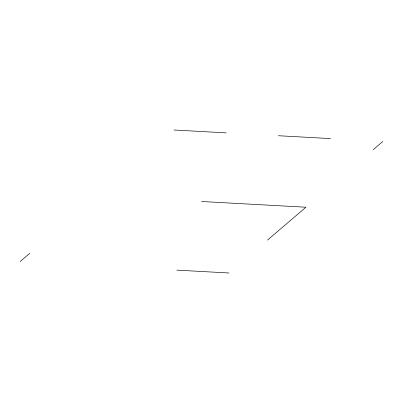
<?xml version="1.0" encoding="UTF-8"?>
<svg xmlns="http://www.w3.org/2000/svg" width="403" height="403" viewBox="0 0 403 403"><rect width="100%" height="100%" fill="white"/><g stroke="black" fill="none" stroke-linecap="round" stroke-linejoin="round"><path stroke-width="0.6" d="M20.15 261.547L29.767 253.326M267.466 240.107L305.927 207.223L201.5 201.5M373.233 149.674L382.85 141.453M173.995 130.008L226.209 132.869M278.423 135.73L330.636 138.592M176.791 270.131L229.005 272.992"/></g></svg>
